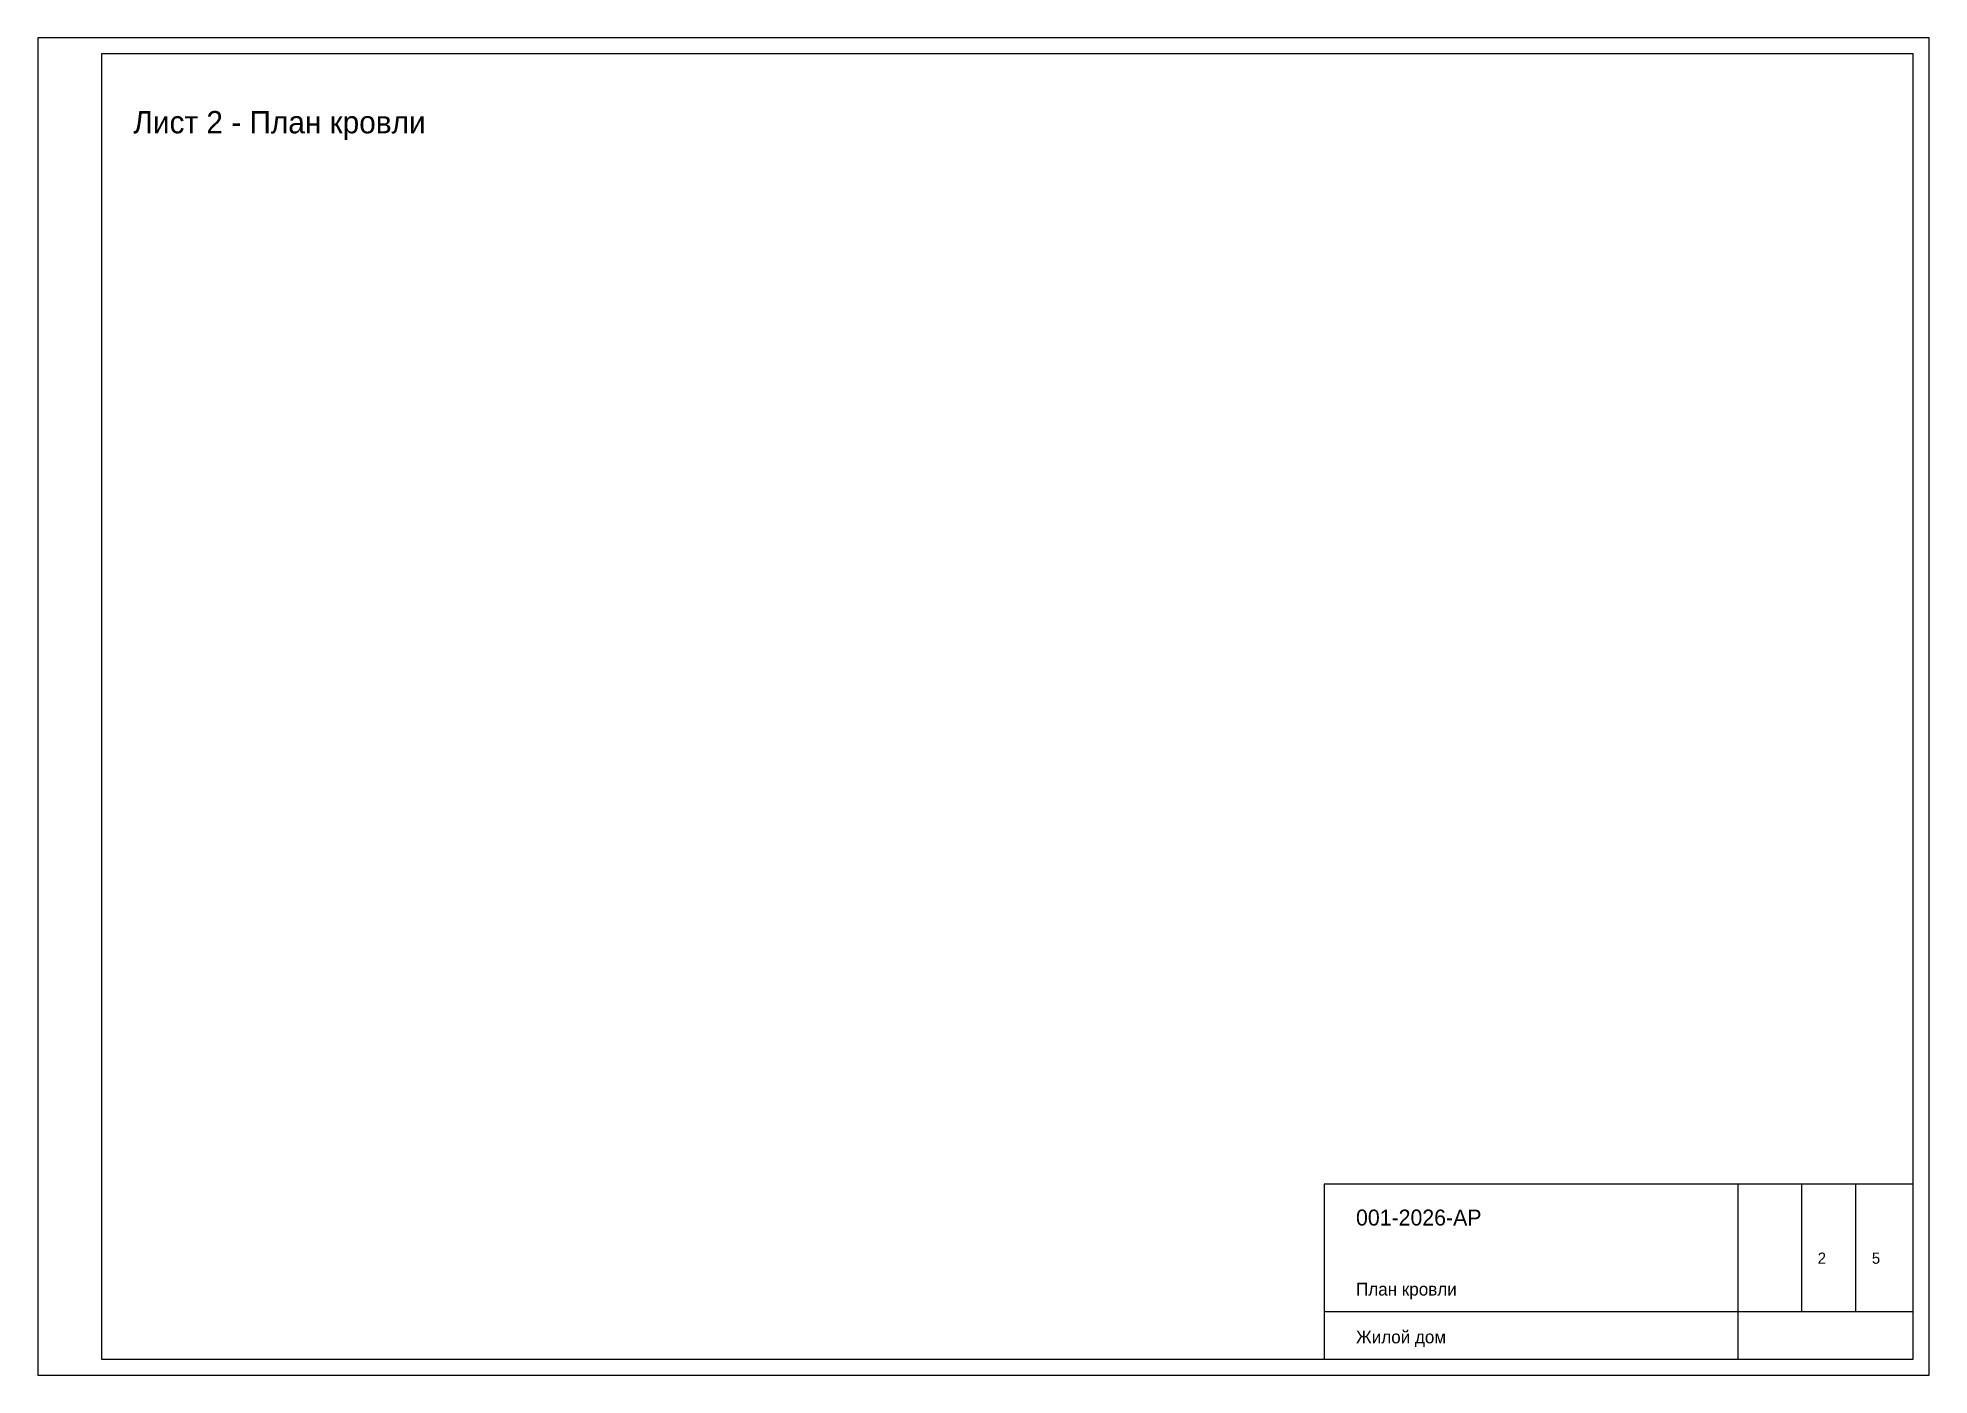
# Paper-space layout '02 - План кровли' of a CAD drawing. Header units: millimetres. Extents: x 0 to 594, y 0 to 420.
import ezdxf

# ---------------------------------------------------------------- set-up
doc = ezdxf.new("R2010")
doc.units = ezdxf.units.MM

# ---------------------------------------------------------------- blocks, each defined once
blk = doc.blocks.new('STAMP_GOST')
for p, q in [((130, 0), (130, 55)), ((150, 15), (150, 55)), ((167, 15), (167, 55)), ((0, 15), (185, 15))]:
    blk.add_line(p, q)
blk.add_lwpolyline([(0, 0), (185, 0), (185, 55), (0, 55)], close=True)
for tag, p, height in [('DOC_CODE', (10, 42), 5), ('SHEET', (155, 30), 3.5), ('TOTAL_SHEETS', (172, 30), 3.5), ('SHEET_NAME', (10, 20), 4), ('OBJECT_NAME', (10, 5), 4)]:
    blk.add_attdef(tag, p, '', height=height)

psp = doc.layouts.new('02 - План кровли')

# ---------------------------------------------------------------- linework, layer by layer
for points in [[(0, 0), (594, 0), (594, 420), (0, 420)], [(20, 5), (589, 5), (589, 415), (20, 415)]]:
    psp.add_lwpolyline(points, close=True)

# ---------------------------------------------------------------- block references
psp.add_blockref('STAMP_GOST', (404, 5)).add_auto_attribs({'DOC_CODE': '001-2026-АР', 'SHEET': '2', 'TOTAL_SHEETS': '5', 'SHEET_NAME': 'План кровли', 'OBJECT_NAME': 'Жилой дом'})

# ---------------------------------------------------------------- texts
psp.add_text('Лист 2 - План кровли', height=7).set_placement((30, 390))

doc.saveas('drawing.dxf')
